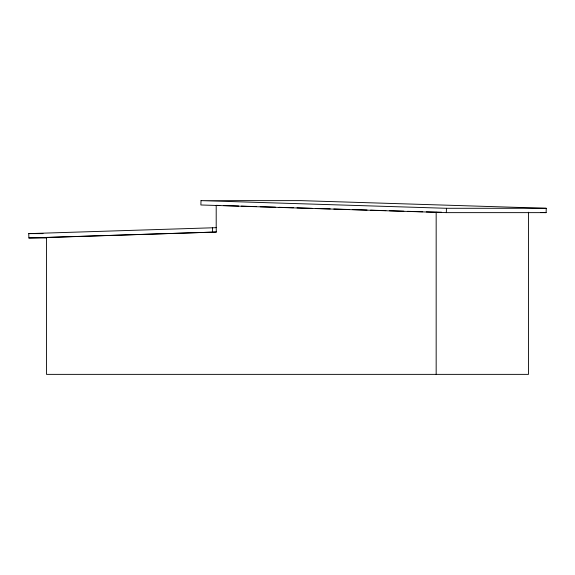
<?xml version="1.0" encoding="UTF-8"?>
<svg xmlns="http://www.w3.org/2000/svg" width="575" height="575" viewBox="0 0 575 575"><rect width="100%" height="100%" fill="white"/><g stroke="black" fill="none" stroke-linecap="round" stroke-linejoin="round"><path stroke-width="0.86" d="M201.013 200.632L200.883 204.98L446.322 212.635L546.121 212.635L546.25 208.287L300.818 200.632L201.013 200.632L446.444 208.287L546.25 208.287M446.322 212.635L446.444 208.287M46.704 237.971L28.879 237.971L28.75 233.623L216.2 227.678L216.329 232.027L46.503 237.518L46.503 374.368L528.497 374.368L528.497 212.204M28.879 237.971L216.329 232.027M426.291 211.895L441.543 212.204M28.75 233.623L43.01 233.623M52.778 237.518L57.263 237.518M540.752 212.47L546.121 212.635M219.794 205.455L216.2 205.34L216.2 227.678M223.38 205.562L238.647 206.037M241.342 206.123L256.601 206.597M260.195 206.713L275.454 207.187M279.048 207.302L293.415 207.748M297.002 207.862L312.268 208.337M315.862 208.452L330.223 208.897M333.816 209.013L349.075 209.487M352.669 209.595L367.037 210.048M370.623 210.155L385.89 210.637M389.483 210.745L403.844 211.197M407.438 211.305L422.697 211.78M212.463 227.678L212.592 232.027M436.166 212.204L436.166 374.368"/></g></svg>
